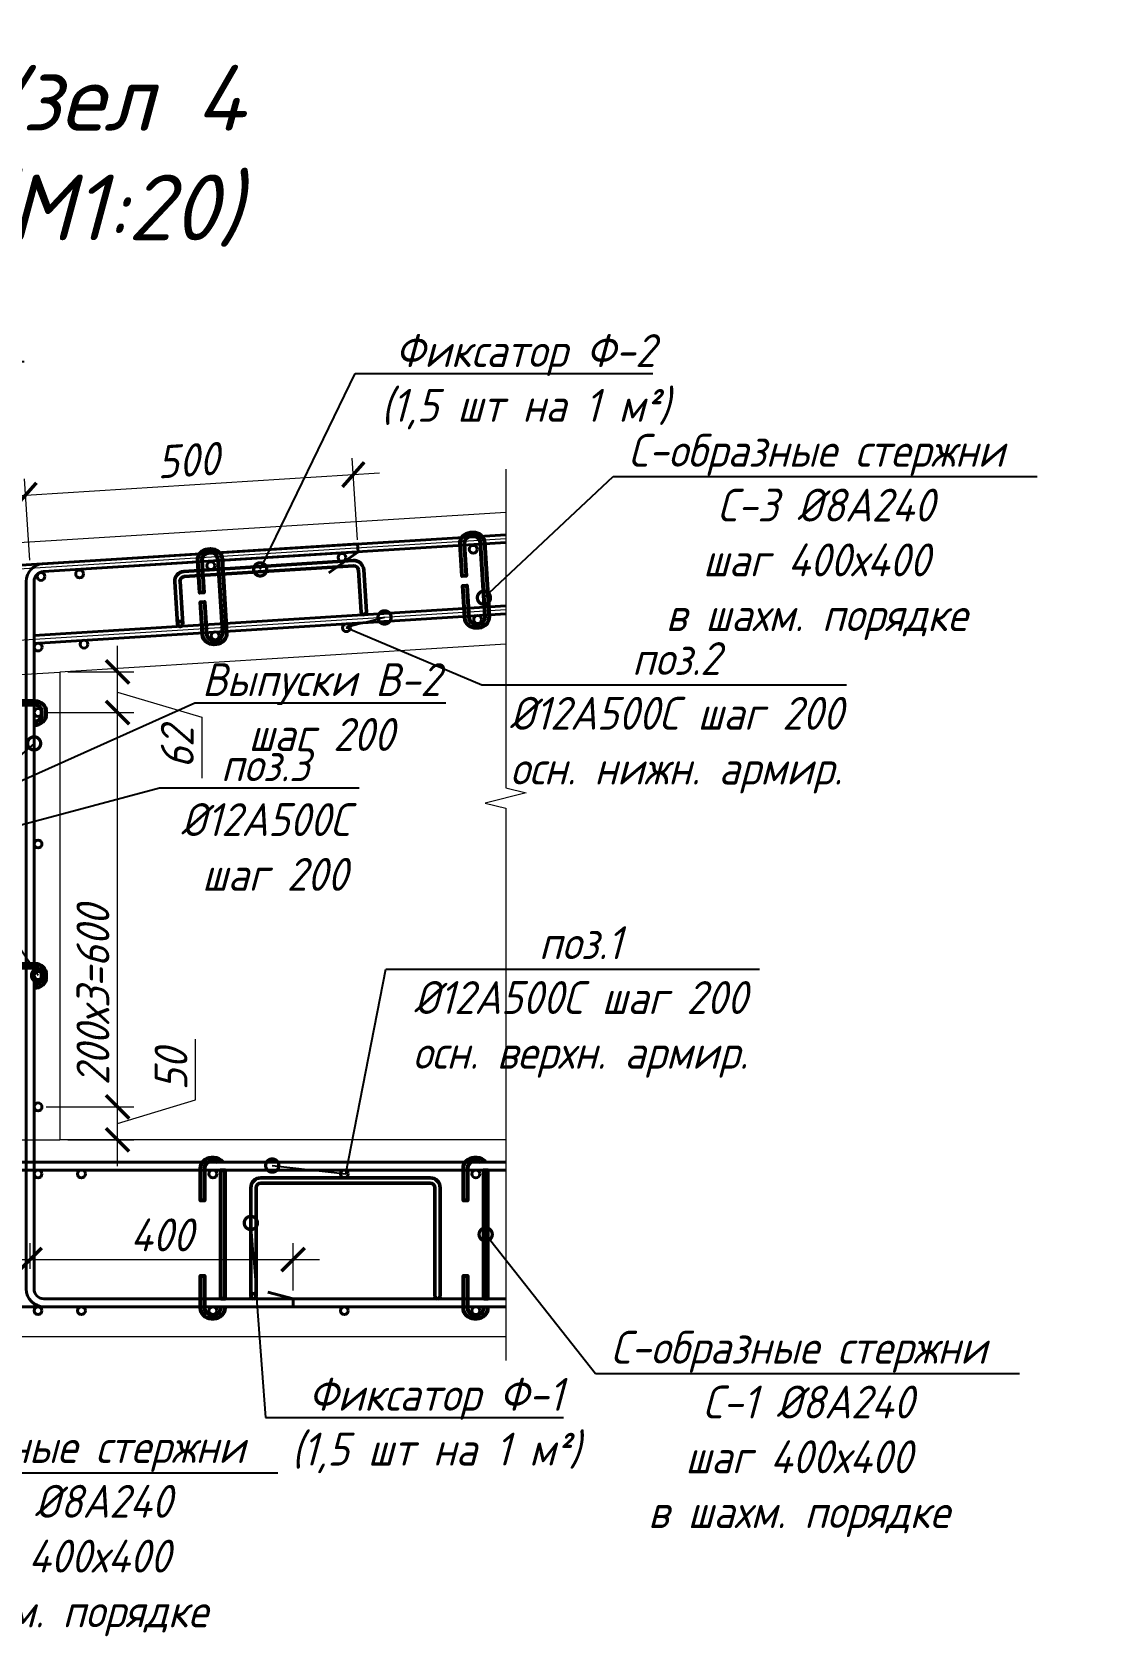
# Model space of a CAD drawing. Header units: millimetres. Extents: x 504091 to 2165846, y 135022 to 442887.
# Drawn here: x 1044768 to 1046409, y 180617 to 183060 of the extents above; entities that cross this region are included whole.
import ezdxf
from ezdxf import colors
from ezdxf.entities.mleader import LeaderData, LeaderLine
from ezdxf.math import Vec2, Vec3

# ---------------------------------------------------------------- set-up
doc = ezdxf.new("R2010")
doc.units = ezdxf.units.MM
doc.layers.get('Defpoints').update_dxf_attribs({"color": 255})
doc.layers.add('!Defpoints', color=255, linetype='Continuous', lineweight=5, plot=False)
for name, color, linetype, lineweight in [('+АР_Вспомогательная', 7, 'Continuous', 9), ('Арматура 12', 26, 'Continuous', 50), ('К_Арматура 8', 134, 'Continuous', 50), ('КР_Арматура 12', 174, 'Continuous', 40), ('Монолит тонкий', 204, 'Continuous', 9), ('ОПАЛУБКА', 32, 'Continuous', 30), ('Размер', 7, 'Continuous', 13), ('Размеры КР', 164, 'Continuous', 9)]:
    doc.layers.add(name, color=color, linetype=linetype, lineweight=lineweight)
doc.styles.add('GOST 2.304_new', font='isocpeur.ttf', dxfattribs={"width": 0.9, "oblique": 15})
doc.linetypes.add('зигзаг', pattern='A,0.00254,-5.08,[131,ltypeshp.shx,S=5.08,R=0,X=-5.08,Y=0],-10.16,[131,ltypeshp.shx,S=5.08,R=180,X=5.08,Y=0],-5.08', length=20.32254)
doc.dimstyles.new('SPDS 1_20', dxfattribs={"dimscale": 20, "dimtxt": 2.5, "dimasz": 1.77, "dimexe": 1.25, "dimexo": 0.625, "dimtad": 1, "dimdec": 0, "dimrnd": 0.001, "dimtxsty": 'GOST 2.304_new', "dimblk": 'ARCHTICK', "dimcen": 2.5, "dimdle": 2, "dimclrt": 256, "dimadec": 0, "dimazin": 2, "dimtfac": 0.75, "dimtdec": 0, "dimtmove": 1, "dimatfit": 3, "dimfxl": 0, "dimtolj": 1, "dimlwd": 9, "dimlwe": 9, "dimarcsym": 0})

# ---------------------------------------------------------------- blocks, each defined once
blk = doc.blocks.new('_ArchTick')
at = {"color": 0, "linetype": 'ByBlock', "const_width": 0.15}
blk.add_lwpolyline([(-0.5, -0.5), (0.5, 0.5)], dxfattribs=at)
blk = doc.blocks.new('*D1985')
at = {"layer": 'Defpoints', "color": 0, "lineweight": 20, "transparency": 16777216}
for p in [(1045256.8, 182387), (1045263.8, 182275.3), (1044765.1, 182244)]:
    blk.add_point(p, dxfattribs=at)
at = {"layer": 'Размеры КР', "color": 0, "lineweight": 9, "transparency": 16777216}
for p, q in [((1045263, 182287.8), (1045255.2, 182411.9)), ((1044718.2, 182353.2), (1045296.7, 182389.5)), ((1044764.4, 182256.5), (1044756.6, 182380.7))]:
    blk.add_line(p, q, dxfattribs=at)
at = {"layer": 'Размеры КР', "color": 0, "lineweight": 9, "transparency": 16777216, "xscale": 35.4, "yscale": 35.4, "zscale": 35.4}
for p, rotation in [((1045256.8, 182387), 3.586436138523789), ((1044758.1, 182355.7), 183.5864361385238)]:
    blk.add_blockref('_ArchTick', p, dxfattribs=dict(at, rotation=rotation))
at = {"layer": 'Размеры КР', "lineweight": 20, "transparency": 16777216, "insert": (1045005.1, 182408.8), "char_height": 50, "attachment_point": 5, "rotation": 3.5864, "style": 'GOST 2.304_new'}
blk.add_mtext('\\A1;500', dxfattribs=at)
blk = doc.blocks.new('_DotSmall')
at = {"color": 0, "linetype": 'ByBlock', "lineweight": 35, "const_width": 0.5}
blk.add_lwpolyline([(-0.0625, 0, 1), (0.0625, 0, 1)], format="xyb", close=True, dxfattribs=at)
blk = doc.blocks.new('*D1979')
at = {"layer": 'Defpoints', "color": 0, "lineweight": 20, "transparency": 16777216}
for p in [(1044777.1, 181424.9), (1044898.1, 181424.9), (1044810.1, 181374.9)]:
    blk.add_point(p, dxfattribs=at)
at = {"layer": 'Размеры КР', "color": 0, "lineweight": 9, "transparency": 16777216}
for p, q in [((1045016.9, 181435.5), (1045016.9, 181527.9)), ((1044898.1, 181334.9), (1044898.1, 181464.9)), ((1044789.6, 181424.9), (1044923.1, 181424.9)), ((1044898.1, 181399.9), (1045016.9, 181435.5)), ((1044822.6, 181374.9), (1044923.1, 181374.9))]:
    blk.add_line(p, q, dxfattribs=at)
at = {"layer": 'Размеры КР', "color": 0, "lineweight": 9, "transparency": 16777216, "xscale": 35.4, "yscale": 35.4, "zscale": 35.4}
for p, rotation in [((1044898.1, 181424.9), 90), ((1044898.1, 181374.9), 270)]:
    blk.add_blockref('_ArchTick', p, dxfattribs=dict(at, rotation=rotation))
at = {"layer": 'Размеры КР', "lineweight": 20, "transparency": 16777216, "insert": (1044979.4, 181481.7), "char_height": 50, "attachment_point": 5, "rotation": 90, "style": 'GOST 2.304_new'}
blk.add_mtext('\\A1;50', dxfattribs=at)
blk = doc.blocks.new('*D1980')
at = {"layer": 'Defpoints', "color": 0, "lineweight": 20, "transparency": 16777216}
for p in [(1044777.1, 182024.9), (1044898.1, 182024.9), (1044777.1, 181424.9)]:
    blk.add_point(p, dxfattribs=at)
at = {"layer": 'Размеры КР', "color": 0, "lineweight": 9, "transparency": 16777216}
for p, q in [((1044898.1, 181384.9), (1044898.1, 182064.9)), ((1044789.6, 182024.9), (1044923.1, 182024.9)), ((1044789.6, 181424.9), (1044923.1, 181424.9))]:
    blk.add_line(p, q, dxfattribs=at)
at = {"layer": 'Размеры КР', "color": 0, "lineweight": 9, "transparency": 16777216, "xscale": 35.4, "yscale": 35.4, "zscale": 35.4}
for p, rotation in [((1044898.1, 182024.9), 90), ((1044898.1, 181424.9), 270)]:
    blk.add_blockref('_ArchTick', p, dxfattribs=dict(at, rotation=rotation))
at = {"layer": 'Размеры КР', "lineweight": 20, "transparency": 16777216, "insert": (1044860.6, 181594.7), "char_height": 50, "attachment_point": 5, "rotation": 90, "style": 'GOST 2.304_new'}
blk.add_mtext('\\A1;200х3=600', dxfattribs=at)
blk = doc.blocks.new('*D1981')
at = {"layer": 'Defpoints', "color": 0, "lineweight": 20, "transparency": 16777216}
for p in [(1044810.1, 182086.6), (1044898.1, 182086.6), (1044777.1, 182024.9)]:
    blk.add_point(p, dxfattribs=at)
at = {"layer": 'Размеры КР', "color": 0, "lineweight": 9, "transparency": 16777216}
for p, q in [((1044898.1, 181984.9), (1044898.1, 182126.6)), ((1044822.6, 182086.6), (1044923.1, 182086.6)), ((1044898.1, 182055.7), (1045026.4, 182017.7)), ((1044789.6, 182024.9), (1044923.1, 182024.9)), ((1045026.4, 182017.7), (1045026.4, 181925.3))]:
    blk.add_line(p, q, dxfattribs=at)
at = {"layer": 'Размеры КР', "color": 0, "lineweight": 9, "transparency": 16777216, "xscale": 35.4, "yscale": 35.4, "zscale": 35.4}
for p, rotation in [((1044898.1, 182086.6), 90), ((1044898.1, 182024.9), 270)]:
    blk.add_blockref('_ArchTick', p, dxfattribs=dict(at, rotation=rotation))
at = {"layer": 'Размеры КР', "lineweight": 20, "transparency": 16777216, "insert": (1044988.9, 181971.5), "char_height": 50, "attachment_point": 5, "rotation": 90, "style": 'GOST 2.304_new'}
blk.add_mtext('\\A1;62', dxfattribs=at)
blk = doc.blocks.new('A$C433aea4c')
at = {"layer": 'К_Арматура 8', "ltscale": 40}
for p, q in [((83.2, 25.5), (83.2, -139.5)), ((91.2, 25.5), (91.2, -139.5)), ((98.2, 40.5), (356.2, 40.5)), ((98.2, 32.5), (356.2, 32.5)), ((363.2, 25.5), (363.2, -139.5)), ((371.2, 25.5), (371.2, -139.5))]:
    blk.add_line(p, q, dxfattribs=at)
blk.add_circle((87.2, -139.5), 4, dxfattribs=at)
for centre, radius, start, end in [((98.2, 25.5), 15, 90, 180), ((98.2, 25.5), 7, 90, 180), ((356.2, 25.5), 15, 0, 90), ((356.2, 25.5), 7, 0, 90), ((367.2, -139.5), 4, 180, 0)]:
    blk.add_arc(centre, radius, start, end, dxfattribs=at)
blk = doc.blocks.new('A$Ce55ac447')
at = {"layer": 'К_Арматура 8', "ltscale": 40}
for p, q in [((-7.2, 21.1), (250.3, 37.5)), ((-6.7, 13.1), (250.8, 29.5)), ((-21.2, 5.1), (-17, -59.1)), ((-13.2, 5.6), (-9, -58.6)), ((258.2, 23), (262.4, -41.2)), ((266.2, 23.5), (270.4, -40.7))]:
    blk.add_line(p, q, dxfattribs=at)
blk.add_circle((-13, -58.8), 4, dxfattribs=at)
for centre, radius, start, end in [((251.2, 22.6), 15, 3.6597, 93.6597), ((251.2, 22.6), 7, 3.6597, 93.6597), ((-6.3, 6.1), 15, 93.6597, 183.6597), ((-6.3, 6.1), 7, 93.6597, 183.6597), ((266.4, -40.9), 4, 183.6597, 3.6597)]:
    blk.add_arc(centre, radius, start, end, dxfattribs=at)
blk = doc.blocks.new('*D2037')
at = {"layer": 'Defpoints', "color": 0, "lineweight": 20, "transparency": 16777216}
for p in [(1045165.1, 181192.7), (1044765.1, 181166.1), (1045165.1, 181132.9)]:
    blk.add_point(p, dxfattribs=at)
at = {"layer": 'Размеры КР', "color": 0, "lineweight": 9, "transparency": 16777216}
for p, q in [((1044765.1, 181178.6), (1044765.1, 181217.7)), ((1045165.1, 181145.4), (1045165.1, 181217.7)), ((1044725.1, 181192.7), (1045205.1, 181192.7))]:
    blk.add_line(p, q, dxfattribs=at)
at = {"layer": 'Размеры КР', "color": 0, "lineweight": 9, "transparency": 16777216, "xscale": 35.4, "yscale": 35.4, "zscale": 35.4, "rotation": 180}
blk.add_blockref('_ArchTick', (1044765.1, 181192.7), dxfattribs=at)
at = {"layer": 'Размеры КР', "color": 0, "lineweight": 9, "transparency": 16777216, "xscale": 35.4, "yscale": 35.4, "zscale": 35.4}
blk.add_blockref('_ArchTick', (1045165.1, 181192.7), dxfattribs=at)
at = {"layer": 'Размеры КР', "lineweight": 20, "transparency": 16777216, "insert": (1044965.1, 181230.2), "char_height": 50, "attachment_point": 5, "style": 'GOST 2.304_new'}
blk.add_mtext('\\A1;400', dxfattribs=at)

msp = doc.modelspace()

# ---------------------------------------------------------------- linework, layer by layer
at = {"layer": '!Defpoints', "lineweight": 20}
for p, q in [((1045488.5686, 182289.3882), (1043954.7693, 182193.2542)), ((1045488.5686, 182181.1762), (1043954.7693, 182085.0423))]:
    msp.add_line(p, q, dxfattribs=at)
at = {"layer": '+АР_Вспомогательная', "color": 7, "linetype": 'Continuous', "ltscale": 50}
msp.add_lwpolyline([(1045488.5686, 182395.1929), (1045488.5686, 181910.4745), (1045519.8186, 181902.662), (1045457.3186, 181887.037), (1045488.5686, 181879.2245), (1045488.5686, 181039.182)], dxfattribs=at)
at = {"layer": 'Арматура 12', "lineweight": 53, "ltscale": 20}
for points in [[(1045450.2288, 182283.2422, 0.410693838), (1045439.093, 182292.8583), (1045435.2552, 182292.6178, 0.414213562), (1045425.4326, 182281.4815), (1045428.4925, 182232.6617), (1045422.5043, 182232.2864), (1045419.4444, 182281.1062, -0.414213562), (1045434.8799, 182298.606), (1045438.7177, 182298.8466, -0.420495668), (1045456.2523, 182283.0548, -0.420495668)], [(1045051.0122, 182258.2205, 0.410693838), (1045039.8764, 182267.8366), (1045036.0386, 182267.5961, 0.414213562), (1045026.216, 182256.4598), (1045029.2759, 182207.64), (1045023.2876, 182207.2647), (1045020.2278, 182256.0845, -0.414213562), (1045035.6633, 182273.5843), (1045039.501, 182273.8249, -0.420495668), (1045057.0357, 182258.0331, -0.420495668)], [(1045463.1407, 182173.1526), (1045463.2505, 182171.3999, -0.414213562), (1045447.815, 182153.9), (1045443.9772, 182153.6595, -0.414213562), (1045426.4774, 182169.095), (1045423.4166, 182217.9291), (1045429.4049, 182218.3044), (1045432.4657, 182169.4704, 0.414213562), (1045443.6019, 182159.6477), (1045447.4397, 182159.8883, 0.414213562), (1045457.2623, 182171.0245), (1045457.1524, 182172.7772)], [(1045063.924, 182148.1309), (1045064.0339, 182146.3782, -0.414213562), (1045048.5984, 182128.8783), (1045044.7606, 182128.6378, -0.414213562), (1045027.2608, 182144.0733), (1045024.2, 182192.9074), (1045030.1883, 182193.2827), (1045033.249, 182144.4487, 0.414213562), (1045044.3853, 182134.626), (1045048.223, 182134.8666, 0.414213562), (1045058.0456, 182146.0028), (1045057.9358, 182147.7555)], [(1044771.1359, 182011.9337, 0.460305877), (1044783.1359, 182022.3281), (1044783.1359, 182026.1734, 0.414213562), (1044772.6359, 182036.6734), (1044723.7202, 182036.6734), (1044723.7202, 182042.6734), (1044772.6359, 182042.6734, -0.414213562), (1044789.1359, 182026.1734), (1044789.1359, 182022.3281, -0.441038441), (1044771.1359, 182005.8793, -0.242110317)], [(1044771.1359, 181611.9337, 0.460305877), (1044783.1359, 181622.3281), (1044783.1359, 181626.1734, 0.414213562), (1044772.6359, 181636.6734), (1044723.7202, 181636.6734), (1044723.7202, 181642.6734), (1044772.6359, 181642.6734, -0.414213562), (1044789.1359, 181626.1734), (1044789.1359, 181622.3281, -0.441038441), (1044771.1359, 181605.8793, -0.242110317)], [(1045048.9544, 181340.8826, 0.106610568), (1045044.6421, 181341.7864), (1045040.7969, 181341.7864, 0.414213562), (1045030.2969, 181331.2864), (1045030.2969, 181282.3708), (1045024.2969, 181282.3708), (1045024.2969, 181331.2864, -0.414213562), (1045040.7969, 181347.7864), (1045044.6421, 181347.7864, -0.242110317), (1045058.0758, 181340.8826, -0.242110317)], [(1045448.9544, 181340.8826, 0.106610568), (1045444.6421, 181341.7864), (1045440.7969, 181341.7864, 0.414213562), (1045430.2969, 181331.2864), (1045430.2969, 181282.3708), (1045424.2969, 181282.3708), (1045424.2969, 181331.2864, -0.414213562), (1045440.7969, 181347.7864), (1045444.6421, 181347.7864, -0.242110317), (1045458.0758, 181340.8826, -0.242110317)], [(1045061.1421, 181120.8826), (1045061.1421, 181119.1264, -0.414213562), (1045044.6421, 181102.6264), (1045040.7969, 181102.6264, -0.414213562), (1045024.2969, 181119.1264), (1045024.2969, 181168.0563), (1045030.2969, 181168.0563), (1045030.2969, 181119.1264, 0.414213562), (1045040.7969, 181108.6264), (1045044.6421, 181108.6264, 0.414213562), (1045055.1421, 181119.1264), (1045055.1421, 181120.8826)], [(1045461.1421, 181120.8826), (1045461.1421, 181119.1264, -0.414213562), (1045444.6421, 181102.6264), (1045440.7969, 181102.6264, -0.414213562), (1045424.2969, 181119.1264), (1045424.2969, 181168.0563), (1045430.2969, 181168.0563), (1045430.2969, 181119.1264, 0.414213562), (1045440.7969, 181108.6264), (1045444.6421, 181108.6264, 0.414213562), (1045455.1421, 181119.1264), (1045455.1421, 181120.8826)]]:
    msp.add_lwpolyline(points, format="xyb", dxfattribs=at)
for points in [[(1045457.2623, 182171.0245), (1045450.2288, 182283.2422)], [(1045456.2089, 182283.7483), (1045463.2505, 182171.3999)], [(1045058.0456, 182146.0028), (1045051.0122, 182258.2205)], [(1045056.9922, 182258.7266), (1045064.0339, 182146.3782)]]:
    msp.add_lwpolyline(points, dxfattribs=at)
for points in [[(1045055.1421, 181132.8826), (1045055.1421, 181328.8826), (1045061.1421, 181328.8826), (1045061.1421, 181132.8826)], [(1045455.1421, 181132.8826), (1045455.1421, 181328.8826), (1045461.1421, 181328.8826), (1045461.1421, 181132.8826)]]:
    msp.add_lwpolyline(points, close=True, dxfattribs=at)
at = {"layer": 'КР_Арматура 12', "ltscale": 12}
for p, q in [((1045488.5686, 182295.3999), (1043954.7693, 182199.266)), ((1045488.5686, 182283.3764), (1044785.1975, 182239.2912)), ((1045264.1378, 182269.3097), (1045263.3872, 182281.2862)), ((1045264.1378, 182269.3097), (1045219.5504, 182237.6157)), ((1045488.5686, 182187.188), (1044771.1359, 182142.2215)), ((1045488.5686, 181340.8826), (1043954.7693, 181340.8826)), ((1045488.5686, 181328.8826), (1043954.7693, 181328.8826)), ((1045165.1359, 181132.8826), (1045126.558, 181143.1463)), ((1045488.5686, 181120.8826), (1043954.7693, 181120.8826))]:
    msp.add_line(p, q, dxfattribs=at)
for points in [[(1045165.1359, 181120.8826), (1044786.1359, 181120.8826, -0.414213562), (1044759.1359, 181147.8826), (1044759.1359, 182224.3206, -0.395996471), (1044784.4469, 182251.2677), (1045264.3852, 182281.3488)], [(1045165.1359, 181132.8826), (1044786.1359, 181132.8826, -0.414213562), (1044771.1359, 181147.8826), (1044771.1359, 182224.3206, -0.395996471), (1044785.1975, 182239.2912), (1045265.1359, 182269.3723)], [(1044786.1354, 181120.8826, -0.414208834), (1044759.1359, 181147.8826), (1044759.1359, 182216.1441)]]:
    msp.add_lwpolyline(points, format="xyb", dxfattribs=at)
for points in [[(1045488.5686, 182175.1645), (1044771.1359, 182130.1979)], [(1044786.1359, 181132.8826), (1045488.5686, 181132.8826)], [(1045165.1359, 181120.8826), (1045165.1359, 181132.8826)], [(1043954.7693, 181120.8826), (1045488.5686, 181120.8826)]]:
    msp.add_lwpolyline(points, dxfattribs=at)
for centre in [(1045439.1873, 182273.2889), (1045239.579, 182260.778), (1044781.5834, 182231.9558), (1044840.3624, 182235.7563), (1045039.9707, 182248.2672), (1045246.2736, 182153.9668), (1045445.882, 182166.4776), (1044847.057, 182128.9451), (1045046.6653, 182141.4559), (1044777.1722, 182124.5646), (1044777.1359, 182024.8928), (1044777.1359, 181824.8928), (1044777.1359, 181624.8928), (1044777.1359, 181424.8928), (1044777.0684, 181322.8826), (1044843.1359, 181322.8826), (1045043.1359, 181322.8826), (1045243.1359, 181322.8826), (1045443.1359, 181322.8826), (1044777.0684, 181114.8826), (1044843.1359, 181114.8826), (1045043.1359, 181114.8826), (1045243.1359, 181114.8826), (1045443.1359, 181114.8826)]:
    msp.add_circle(centre, 6, dxfattribs=at)
at = {"layer": 'Монолит тонкий', "lineweight": 15, "ltscale": 100}
for p, q in [((1045488.5686, 182329.4666), (1043954.7693, 182233.3327)), ((1045488.5686, 182129.0742), (1044810.1359, 182086.5521)), ((1044810.1359, 182086.5521), (1044810.1359, 181374.8928)), ((1045488.5686, 181374.8928), (1044810.1359, 181374.8928)), ((1045488.5686, 181074.8928), (1043954.7693, 181074.8928))]:
    msp.add_line(p, q, dxfattribs=at)
at = {"layer": 'Размеры КР', "lineweight": 20}
for p, q in [((1044776.1595, 182250.7483), (1045264.3852, 182281.3488)), ((1043954.7693, 181120.8826), (1045488.5686, 181120.8826))]:
    msp.add_line(p, q, dxfattribs=at)
at = {"layer": 'Размеры КР', "linetype": 'зигзаг', "lineweight": 20}
for p, q in [((1044610.1359, 182074.0167), (1044810.1359, 182086.5521)), ((1044610.1359, 181374.8928), (1044810.1359, 181374.8928))]:
    msp.add_line(p, q, dxfattribs=at)

# ---------------------------------------------------------------- block references
at = {"layer": 'ОПАЛУБКА', "ltscale": 50}
msp.add_blockref('A$C433aea4c', (1045017.6574, 181276.4317), dxfattribs=at)
at = {"layer": 'Размеры КР', "lineweight": 20}
msp.add_blockref('A$Ce55ac447', (1045006.3525, 182218.5906), dxfattribs=at)

# ---------------------------------------------------------------- texts
at = {"layer": 'Размер', "ltscale": 20, "insert": (1044891.2145, 183010.1349), "char_height": 100, "width": 1023.708798, "attachment_point": 2, "style": 'GOST 2.304_new', "bg_fill": 2}
msp.add_mtext('\\A1;{\\W1;Узел 4\\P(М1:20)}', dxfattribs=at)

# ---------------------------------------------------------------- dimensions: what is measured, and where the dimension line sits
at = {"layer": 'Размеры КР', "lineweight": 20}
dim = msp.add_aligned_dim(p1=(1044765.1359, 182244.0456), p2=(1045263.7625, 182275.298), distance=111.8731, dimstyle='SPDS 1_20', dxfattribs=at)
dim.commit()
dim.dimension.update_dxf_attribs({"geometry": '*D1985', "text_midpoint": (1045005.1053, 182408.7524)})
dim = msp.add_linear_dim(base=(1044898.1079, 182086.5521), p1=(1044777.1359, 182024.8928), p2=(1044810.1359, 182086.5521), angle=90, dimstyle='SPDS 1_20', dxfattribs=at)
dim.commit()
dim.dimension.update_dxf_attribs({"geometry": '*D1981', "text_midpoint": (1045026.449, 182005.2048), "dimtype": 160})
dim = msp.add_linear_dim(base=(1044898.1079, 182024.8928), p1=(1044777.1359, 181424.8928), p2=(1044777.1359, 182024.8928), angle=90, text='200х3=<>', dimstyle='SPDS 1_20', dxfattribs=at)
dim.commit()
dim.dimension.update_dxf_attribs({"geometry": '*D1980', "text_midpoint": (1044898.1079, 181594.6854), "dimtype": 160})
dim = msp.add_linear_dim(base=(1044898.1079, 181424.8928), p1=(1044810.1359, 181374.8928), p2=(1044777.1359, 181424.8928), angle=90, dimstyle='SPDS 1_20', dxfattribs=at)
dim.commit()
dim.dimension.update_dxf_attribs({"geometry": '*D1979', "text_midpoint": (1044979.3579, 181448.0178)})
dim = msp.add_linear_dim(base=(1045165.1359, 181192.7375), p1=(1044765.1359, 181166.0849), p2=(1045165.1359, 181132.8826), dimstyle='SPDS 1_20', dxfattribs=at)
dim.commit()
dim.dimension.update_dxf_attribs({"geometry": '*D2037', "text_midpoint": (1044965.1359, 181230.2375)})

# ---------------------------------------------------------------- leaders
at = {"layer": 'Размер', "ltscale": 20}
ml = msp.add_multileader_mtext('Standard', dxfattribs=at)
ml.set_content('\\A1;поз.2\\P%%C12А500С шаг 200\\Pосн. верхн. армир.', color=256, style='GOST 2.304_new')
ml.set_leader_properties()
ml.set_arrow_properties(name='DOTSMALL')
ml.build(insert=Vec2(0, 0))
ml.multileader.update_dxf_attribs({"text_left_attachment_type": 6, "text_right_attachment_type": 6, "arrow_head_size": 40})
ctx = ml.context
ctx.base_point, ctx.char_height, ctx.arrow_head_size, ctx.landing_gap_size, ctx.plane_origin = Vec3(1044195.6496, 182558.9787), 50, 40, 0, Vec3(1042394.5695, 211660.3841)
ctx.left_attachment, ctx.right_attachment, ctx.text_align_type = 6, 6, 1
notes = []
notes.append((ctx, [(1, (1, 1, 0), (1044187.6496, 182558.9787), (1, 0), 8, [(0, [(1044084.4043, 182201.3794), (1044241.5375, 182198.2238)], 0, [])])]))
ctx.mtext.insert, ctx.mtext.rotation, ctx.mtext.width, ctx.mtext.alignment, ctx.mtext.flow_direction = Vec3(1044483.3932, 182623.9787), 6.283185307, 821.237763, 2, 5
ml = msp.add_multileader_mtext('Standard', dxfattribs=at)
ml.set_content('\\A1;Фиксатор Ф-2 \\P(1,5 шт на 1 м²)', color=256, style='GOST 2.304_new')
ml.set_leader_properties()
ml.set_arrow_properties(name='DOTSMALL')
ml.build(insert=Vec2(0, 0))
ml.multileader.update_dxf_attribs({"text_left_attachment_type": 6, "text_right_attachment_type": 6, "arrow_head_size": 40})
ctx = ml.context
ctx.base_point, ctx.char_height, ctx.arrow_head_size, ctx.landing_gap_size, ctx.plane_origin = Vec3(1045267.4534, 182540.6578), 50, 40, 0, Vec3(1044602.5723, 211851.9815)
ctx.left_attachment, ctx.right_attachment, ctx.text_align_type = 6, 6, 1
notes.append((ctx, [(1, (1, 1, 0), (1045259.4534, 182540.6578), (1, 0), 8, [(1, [(1045115.0715, 182242.7176)], 0, [])])]))
ctx.mtext.insert, ctx.mtext.rotation, ctx.mtext.width, ctx.mtext.alignment, ctx.mtext.flow_direction = Vec3(1045518.3125, 182600.6578), 6.283185307, 543.43425, 2, 5
ml = msp.add_multileader_mtext('Standard', dxfattribs=at)
ml.set_content('\\A1;С-образные стержни\\P С-3 %%C8А240\\Pшаг 400х400\\Pв шахм. порядке ', color=256, style='GOST 2.304_new')
ml.set_leader_properties()
ml.set_arrow_properties(name='DOTSMALL')
ml.build(insert=Vec2(0, 0))
ml.multileader.update_dxf_attribs({"text_left_attachment_type": 6, "text_right_attachment_type": 6, "arrow_head_size": 40})
ctx = ml.context
ctx.base_point, ctx.char_height, ctx.arrow_head_size, ctx.landing_gap_size, ctx.plane_origin = Vec3(1045660.3195, 182383.8421), 50, 40, 0, Vec3(1043375.6194, 212637.0676)
ctx.left_attachment, ctx.right_attachment, ctx.text_align_type = 6, 6, 1
notes.append((ctx, [(1, (1, 1, 0), (1045652.3195, 182383.8421), (1, 0), 8, [(1, [(1045455.4729, 182199.5732)], 0, [])])]))
ctx.mtext.insert, ctx.mtext.rotation, ctx.mtext.width, ctx.mtext.alignment, ctx.mtext.flow_direction = Vec3(1045961.2619, 182448.8421), 6.283185307, 896.133701, 2, 5
ml = msp.add_multileader_mtext('Standard', dxfattribs=at)
ml.set_content('\\A1;поз.2\\P%%C12А500С шаг 200\\Pосн. нижн. армир.', color=256, style='GOST 2.304_new')
ml.set_leader_properties()
ml.set_arrow_properties(name='DOTSMALL')
ml.build(insert=Vec2(0, 0))
ml.multileader.update_dxf_attribs({"text_left_attachment_type": 6, "text_right_attachment_type": 6, "arrow_head_size": 40})
ctx = ml.context
ctx.base_point, ctx.char_height, ctx.arrow_head_size, ctx.landing_gap_size, ctx.plane_origin = Vec3(1045460.2607, 182067.0877), 50, 40, 0, Vec3(1043198.3967, 211028.777)
ctx.left_attachment, ctx.right_attachment, ctx.text_align_type = 6, 6, 1
notes.append((ctx, [(1, (1, 1, 0), (1045452.2607, 182067.0877), (1, 0), 8, [(0, [(1045304.3011, 182169.6155), (1045245.9351, 182154.1812)], 0, [])])]))
ctx.mtext.insert, ctx.mtext.rotation, ctx.mtext.width, ctx.mtext.alignment, ctx.mtext.flow_direction = Vec3(1045748.0043, 182132.0877), 6.283185307, 821.237763, 2, 5
ml = msp.add_multileader_mtext('Standard', dxfattribs=at)
ml.set_content('\\A1;Выпуски В-2\\Pшаг 200', color=256, style='GOST 2.304_new')
ml.set_leader_properties()
ml.set_arrow_properties(name='DOTSMALL')
ml.build(insert=Vec2(0, 0))
ml.multileader.update_dxf_attribs({"text_left_attachment_type": 6, "text_right_attachment_type": 6, "arrow_head_size": 40})
ctx = ml.context
ctx.base_point, ctx.char_height, ctx.arrow_head_size, ctx.landing_gap_size, ctx.plane_origin = Vec3(1045023.5223, 182039.9099), 50, 40, 0, Vec3(1023254.1729, 328081.2436)
ctx.left_attachment, ctx.right_attachment, ctx.text_align_type = 6, 6, 1
notes.append((ctx, [(1, (1, 1, 0), (1045015.5223, 182039.9099), (1, 0), 8, [(0, [(1044771.1359, 181977.9307), (1044655.1359, 181878.4704)], 0, [])])]))
ctx.mtext.insert, ctx.mtext.rotation, ctx.mtext.width, ctx.mtext.alignment, ctx.mtext.flow_direction = Vec3(1045207.9197, 182099.9099), 6.283185307, 537.489827, 2, 5
ml = msp.add_multileader_mtext('Standard', dxfattribs=at)
ml.set_content('\\A1;поз.3\\P%%C12А500С\\P шаг 200', color=256, style='GOST 2.304_new')
ml.set_leader_properties()
ml.set_arrow_properties(name='DOTSMALL')
ml.build(insert=Vec2(0, 0))
ml.multileader.update_dxf_attribs({"text_left_attachment_type": 6, "text_right_attachment_type": 6, "arrow_head_size": 40})
ctx = ml.context
ctx.base_point, ctx.char_height, ctx.arrow_head_size, ctx.landing_gap_size, ctx.plane_origin = Vec3(1044970.1177, 181910.3968), 50, 40, 0, Vec3(1043306.0896, 211213.0765)
ctx.left_attachment, ctx.right_attachment, ctx.text_align_type = 6, 6, 1
notes.append((ctx, [(1, (1, 1, 0), (1044962.1177, 181910.3968), (1, 0), 8, [(0, [(1044777.1359, 181624.8928), (1044643.1359, 181824.8928)], 0, [])])]))
ctx.mtext.insert, ctx.mtext.rotation, ctx.mtext.width, ctx.mtext.alignment, ctx.mtext.flow_direction = Vec3(1045122.9127, 181970.3968), 6.283185307, 821.237763, 2, 5
ml = msp.add_multileader_mtext('Standard', dxfattribs=at)
ml.set_content('\\A1;поз.1\\P%%C12А500С шаг 200\\Pосн. верхн. армир.', color=256, style='GOST 2.304_new')
ml.set_leader_properties()
ml.set_arrow_properties(name='DOTSMALL')
ml.build(insert=Vec2(0, 0))
ml.multileader.update_dxf_attribs({"text_left_attachment_type": 6, "text_right_attachment_type": 6, "arrow_head_size": 40})
ctx = ml.context
ctx.base_point, ctx.char_height, ctx.arrow_head_size, ctx.landing_gap_size, ctx.plane_origin = Vec3(1045314.4446, 181634.6783), 50, 40, 0, Vec3(1043198.68, 210772.532)
ctx.left_attachment, ctx.right_attachment, ctx.text_align_type = 6, 6, 1
notes.append((ctx, [(1, (1, 1, 0), (1045306.4446, 181634.6783), (1, 0), 8, [(0, [(1045133.4156, 181335.6663), (1045245.2562, 181322.8826)], 0, [])])]))
ctx.mtext.insert, ctx.mtext.rotation, ctx.mtext.width, ctx.mtext.alignment, ctx.mtext.flow_direction = Vec3(1045602.1883, 181699.6783), 6.283185307, 821.237763, 2, 5
ml = msp.add_multileader_mtext('Standard', dxfattribs=at)
ml.set_content('\\A1;С-образные стержни\\P С-1 %%C8А240\\Pшаг 400х400\\Pв шахм. порядке ', color=256, style='GOST 2.304_new')
ml.set_leader_properties()
ml.set_arrow_properties(name='DOTSMALL')
ml.build(insert=Vec2(0, 0))
ml.multileader.update_dxf_attribs({"text_left_attachment_type": 6, "text_right_attachment_type": 6, "arrow_head_size": 40})
ctx = ml.context
ctx.base_point, ctx.char_height, ctx.arrow_head_size, ctx.landing_gap_size, ctx.plane_origin = Vec3(1044504.8953, 180868.1638), 50, 40, 0, Vec3(1042220.1951, 211121.3892)
ctx.left_attachment, ctx.right_attachment, ctx.text_align_type = 6, 6, 1
notes.append((ctx, [(1, (1, 1, 0), (1044496.8953, 180868.1638), (1, 0), 8, [(1, [(1044461.1421, 181252.3332)], 0, [])])]))
ctx.mtext.insert, ctx.mtext.rotation, ctx.mtext.width, ctx.mtext.alignment, ctx.mtext.flow_direction = Vec3(1044805.8376, 180933.1638), 6.283185307, 896.133701, 2, 5
ml = msp.add_multileader_mtext('Standard', dxfattribs=at)
ml.set_content('\\A1;Фиксатор Ф-1 \\P(1,5 шт на 1 м²)', color=256, style='GOST 2.304_new')
ml.set_leader_properties()
ml.set_arrow_properties(name='DOTSMALL')
ml.build(insert=Vec2(0, 0))
ml.multileader.update_dxf_attribs({"text_left_attachment_type": 6, "text_right_attachment_type": 6, "arrow_head_size": 40})
ctx = ml.context
ctx.base_point, ctx.char_height, ctx.arrow_head_size, ctx.landing_gap_size, ctx.plane_origin = Vec3(1045131.3976, 180952.5905), 50, 40, 0, Vec3(1043829.7458, 210203.055)
ctx.left_attachment, ctx.right_attachment, ctx.text_align_type = 6, 6, 1
notes.append((ctx, [(1, (1, 1, 0), (1045123.3976, 180952.5905), (1, 0), 8, [(1, [(1045100.8643, 181248.3075)], 0, [])])]))
ctx.mtext.insert, ctx.mtext.rotation, ctx.mtext.width, ctx.mtext.alignment, ctx.mtext.flow_direction = Vec3(1045382.2566, 181012.5905), 6.283185307, 543.43425, 2, 5
ml = msp.add_multileader_mtext('Standard', dxfattribs=at)
ml.set_content('\\A1;С-образные стержни\\P С-1 %%C8А240\\Pшаг 400х400\\Pв шахм. порядке ', color=256, style='GOST 2.304_new')
ml.set_leader_properties()
ml.set_arrow_properties(name='DOTSMALL')
ml.build(insert=Vec2(0, 0))
ml.multileader.update_dxf_attribs({"text_left_attachment_type": 6, "text_right_attachment_type": 6, "arrow_head_size": 40})
ctx = ml.context
ctx.base_point, ctx.char_height, ctx.arrow_head_size, ctx.landing_gap_size, ctx.plane_origin = Vec3(1045633.4087, 181019.2422), 50, 40, 0, Vec3(1043348.7086, 211272.4677)
ctx.left_attachment, ctx.right_attachment, ctx.text_align_type = 6, 6, 1
notes.append((ctx, [(1, (1, 1, 0), (1045625.4087, 181019.2422), (1, 0), 8, [(1, [(1045458.1331, 181230.881)], 0, [])])]))
ctx.mtext.insert, ctx.mtext.rotation, ctx.mtext.width, ctx.mtext.alignment, ctx.mtext.flow_direction = Vec3(1045934.3511, 181084.2422), 6.283185307, 896.133701, 2, 5
for ctx, leaders in notes:
    for number, flags, end, landing, length, lines in leaders:
        leader = LeaderData()
        leader.index, (leader.has_last_leader_line, leader.has_dogleg_vector, leader.attachment_direction) = number, flags
        leader.last_leader_point, leader.dogleg_vector, leader.dogleg_length = Vec3(end), Vec3(landing), length
        for number, points, colour, breaks in lines:
            line = LeaderLine()
            line.index, line.vertices, line.color, line.breaks = number, Vec3.list(points), colors.encode_raw_color(colour), breaks
            leader.lines.append(line)
        ctx.leaders.append(leader)

doc.saveas('drawing.dxf')
